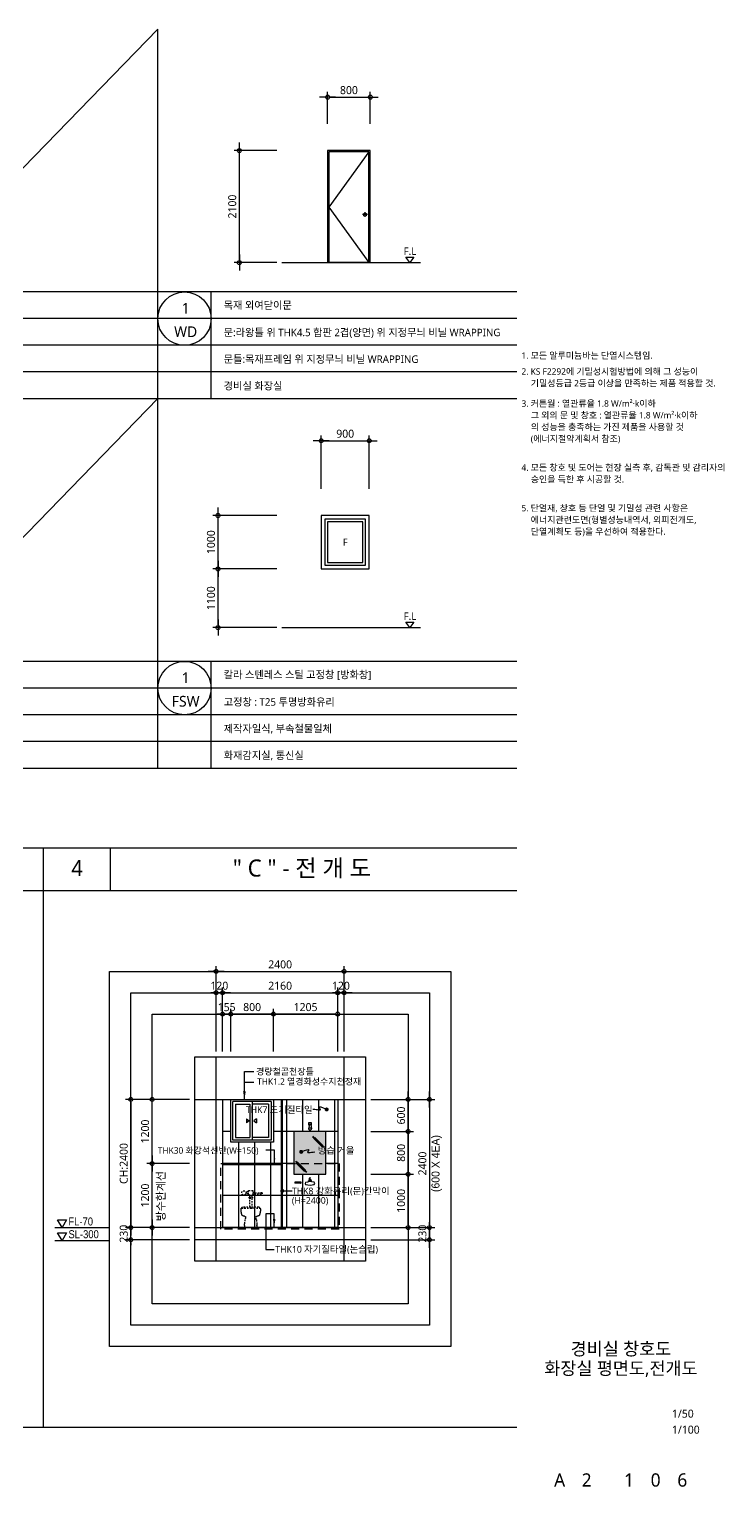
# Model space of a CAD drawing. Header units: millimetres. Extents: x 184384 to 428726, y 73696 to 101396.
# Drawn here: x 415774 to 428726, y 74076 to 101396 of the extents above; entities that cross this region are included whole.
import ezdxf
from ezdxf.enums import TextEntityAlignment as Align

# ---------------------------------------------------------------- set-up
doc = ezdxf.new("R2010")
doc.units = ezdxf.units.MM
doc.header["$LTSCALE"] = 100
doc.header["$MEASUREMENT"] = 0
doc.header["$PDSIZE"] = -10
for name, pattern in [('CEN', [62, 60, -1, 0, -1]), ('HI', [0.35, 0.2, -0.15]), ('HID', [2.5, 1.5, -1]), ('HIDDEN2', [0.1875, 0.125, -0.0625])]:
    doc.linetypes.add(name, pattern=pattern)
doc.layers.get('0').update_dxf_attribs({"linetype": 'CONTINUOUS'})
doc.layers.get('DEFPOINTS').update_dxf_attribs({"color": 171, "linetype": 'CONTINUOUS'})
for name, color, linetype in [('A-CEN', 1, 'CONTINUOUS'), ('A-DIMS', 7, 'CONTINUOUS'), ('A-DOWIN', 4, 'CONTINUOUS'), ('A-ELEV-ELE6', 6, 'CONTINUOUS'), ('A-FIN2', 8, 'CONTINUOUS'), ('A-FURN', 237, 'CONTINUOUS'), ('A-HAT2', 8, 'CONTINUOUS'), ('A-HID', 8, 'HIDDEN2'), ('A-SYMB', 6, 'CONTINUOUS'), ('A-TEX2', 3, 'CONTINUOUS'), ('A-TEX3', 237, 'CONTINUOUS'), ('A-WALL2', 3, 'CONTINUOUS'), ('AA-DWXM-WIND', 7, 'CONTINUOUS'), ('AA-FIN-LINE', 6, 'CONTINUOUS'), ('AA-TEXT', 7, 'CONTINUOUS'), ('BOX', 7, 'CONTINUOUS'), ('center(창호)', 1, 'CEN'), ('dim0', 7, 'CONTINUOUS'), ('DOOR', 4, 'CONTINUOUS'), ('ELE-7', 8, 'CONTINUOUS'), ('HATCH_BULE', 5, 'CONTINUOUS'), ('LED', 7, 'CONTINUOUS'), ('NDIM', 7, 'CONTINUOUS'), ('OPEN', 1, 'CONTINUOUS'), ('SYM', 7, 'CONTINUOUS'), ('TEX', 3, 'CONTINUOUS'), ('TEXT', 3, 'CONTINUOUS'), ('TEXT(MIN)', 7, 'CONTINUOUS'), ('TEXT(노트)', 7, 'CONTINUOUS'), ('TEXT-TITLE', 6, 'CONTINUOUS'), ('TEXT-기입', 6, 'CONTINUOUS'), ('WID', 4, 'CONTINUOUS'), ('WIN', 4, 'CONTINUOUS'), ('WIN-G', 252, 'CONTINUOUS')]:
    doc.layers.add(name, color=color, linetype=linetype)
doc.styles.add('CGS', font='cgse', dxfattribs={"bigfont": 'cgs'})
doc.styles.add('나눔바른고딕', font='NanumBarunGothic.ttf')
doc.styles.add('돋움', font='')
doc.styles.get('돋움').set_extended_font_data('Dotum')
doc.dimstyles.new('50 HSSHBY-A1_01', dxfattribs={"dimscale": 50, "dimtxt": 3, "dimasz": 1.5, "dimexe": 2, "dimexo": 3, "dimgap": 1.25, "dimtad": 1, "dimdec": 0, "dimzin": 0, "dimdsep": 46, "dimlunit": 6, "dimtxsty": '돋움', "dimblk": 'Dimdot-A1', "dimcen": 1, "dimdle": 1, "dimclrt": 3, "dimadec": 0, "dimazin": 0, "dimtfac": 1, "dimtdec": 0, "dimtix": 1, "dimtmove": 2, "dimatfit": 3, "dimfxl": 1, "dimtolj": 1, "dimtzin": 0, "dimarcsym": 0})
doc.dimstyles.new('Aec-Arch-M-100', dxfattribs={"dimscale": 100, "dimtxt": 2.5, "dimasz": 1.5, "dimexe": 1.5, "dimexo": 1.5, "dimgap": 0.8, "dimtad": 1, "dimdec": 0, "dimzin": 3, "dimdsep": 46, "dimtxsty": '돋움', "dimblk": 'ARCHTICK', "dimcen": 2.5, "dimazin": 2, "dimtfac": 0.75, "dimtdec": 0, "dimtix": 1, "dimtmove": 2, "dimatfit": 2, "dimfxl": 1, "dimtolj": 1, "dimtzin": 0, "dimarcsym": 0})
doc.dimstyles.new('NDIM 1200', dxfattribs={"dimscale": 500, "dimtxt": 3, "dimasz": 1, "dimexe": 2, "dimexo": 2, "dimgap": 1, "dimtad": 1, "dimdec": 0, "dimdsep": 46, "dimtxsty": 'CGS', "dimblk": 'DOT0', "dimcen": 1, "dimdle": 8, "dimclrd": 2, "dimclre": 2, "dimclrt": 2, "dimadec": 0, "dimazin": 0, "dimtfac": 1, "dimtdec": 0, "dimtix": 1, "dimtmove": 2, "dimatfit": 3, "dimldrblk": 'DOT0', "dimfxl": 1, "dimtolj": 1, "dimtzin": 0, "dimlwd": -1, "dimlwe": -1, "dimarcsym": 0})

# ---------------------------------------------------------------- blocks, each defined once
blk = doc.blocks.new('DOT0')
blk.add_line((-3, 0), (3, 0))
at = {"color": 6}
blk.add_circle((0, 0), 0.75, dxfattribs=at)
blk = doc.blocks.new('*D153')
at = {"layer": 'DEFPOINTS', "color": 0, "ltscale": 0.4, "transparency": 16777216}
for p in [(422171, 100121), (421371, 99521), (422171, 99521)]:
    blk.add_point(p, dxfattribs=at)
at = {"layer": 'NDIM', "ltscale": 0.4, "transparency": 16777216}
for p, q in [((421371, 99621), (421371, 100221)), ((421421, 100121), (422121, 100121)), ((422171, 99621), (422171, 100221))]:
    blk.add_line(p, q, dxfattribs=at)
at = {"layer": 'NDIM', "ltscale": 0.4, "transparency": 16777216, "xscale": 50, "yscale": 50, "zscale": 50, "rotation": 180}
blk.add_blockref('DOT0', (421371, 100121), dxfattribs=at)
at = {"layer": 'NDIM', "ltscale": 0.4, "transparency": 16777216, "xscale": 50, "yscale": 50, "zscale": 50}
blk.add_blockref('DOT0', (422171, 100121), dxfattribs=at)
at = {"layer": 'NDIM', "ltscale": 0.4, "transparency": 16777216, "insert": (421771, 100252), "char_height": 150, "attachment_point": 5, "style": '나눔바른고딕'}
blk.add_mtext('\\A1;800', dxfattribs=at)
blk = doc.blocks.new('*D154')
at = {"layer": 'DEFPOINTS', "color": 0, "ltscale": 0.4, "transparency": 16777216}
for p in [(419716, 99121), (420516, 99121), (420516, 97021)]:
    blk.add_point(p, dxfattribs=at)
at = {"layer": 'NDIM', "ltscale": 0.4, "transparency": 16777216}
for p, q in [((420416, 99121), (419616, 99121)), ((419716, 97071), (419716, 99071)), ((420416, 97021), (419616, 97021))]:
    blk.add_line(p, q, dxfattribs=at)
at = {"layer": 'NDIM', "ltscale": 0.4, "transparency": 16777216, "xscale": 50, "yscale": 50, "zscale": 50}
for p, rotation in [((419716, 99121), 90), ((419716, 97021), 270)]:
    blk.add_blockref('DOT0', p, dxfattribs=dict(at, rotation=rotation))
at = {"layer": 'NDIM', "ltscale": 0.4, "transparency": 16777216, "insert": (419584, 98071), "char_height": 150, "attachment_point": 5, "rotation": 90, "style": '나눔바른고딕'}
blk.add_mtext('\\A1;2100', dxfattribs=at)
blk = doc.blocks.new('*D155')
at = {"layer": 'DEFPOINTS', "color": 0, "ltscale": 0.4, "transparency": 16777216}
for p in [(419316, 92281), (420516, 92281), (420516, 91281)]:
    blk.add_point(p, dxfattribs=at)
at = {"layer": 'NDIM', "ltscale": 0.4, "transparency": 16777216}
for p, q in [((420416, 92281), (419216, 92281)), ((419316, 91331), (419316, 92231)), ((420416, 91281), (419216, 91281))]:
    blk.add_line(p, q, dxfattribs=at)
at = {"layer": 'NDIM', "ltscale": 0.4, "transparency": 16777216, "xscale": 50, "yscale": 50, "zscale": 50}
for p, rotation in [((419316, 92281), 90), ((419316, 91281), 270)]:
    blk.add_blockref('DOT0', p, dxfattribs=dict(at, rotation=rotation))
at = {"layer": 'NDIM', "ltscale": 0.4, "transparency": 16777216, "insert": (419184, 91781), "char_height": 150, "attachment_point": 5, "rotation": 90, "style": '나눔바른고딕'}
blk.add_mtext('\\A1;1000', dxfattribs=at)
blk = doc.blocks.new('*D156')
at = {"layer": 'DEFPOINTS', "color": 0, "ltscale": 0.4, "transparency": 16777216}
for p in [(422151, 93681), (421251, 92681), (422151, 92681)]:
    blk.add_point(p, dxfattribs=at)
at = {"layer": 'NDIM', "ltscale": 0.4, "transparency": 16777216}
for p, q in [((421251, 92781), (421251, 93781)), ((422151, 92781), (422151, 93781)), ((421301, 93681), (422101, 93681))]:
    blk.add_line(p, q, dxfattribs=at)
at = {"layer": 'NDIM', "ltscale": 0.4, "transparency": 16777216, "xscale": 50, "yscale": 50, "zscale": 50, "rotation": 180}
blk.add_blockref('DOT0', (421251, 93681), dxfattribs=at)
at = {"layer": 'NDIM', "ltscale": 0.4, "transparency": 16777216, "xscale": 50, "yscale": 50, "zscale": 50}
blk.add_blockref('DOT0', (422151, 93681), dxfattribs=at)
at = {"layer": 'NDIM', "ltscale": 0.4, "transparency": 16777216, "insert": (421701, 93813), "char_height": 150, "attachment_point": 5, "style": '나눔바른고딕'}
blk.add_mtext('\\A1;900', dxfattribs=at)
blk = doc.blocks.new('*D157')
at = {"layer": 'DEFPOINTS', "color": 0, "ltscale": 0.4, "transparency": 16777216}
for p in [(419316, 91281), (420516, 91281), (420516, 90181)]:
    blk.add_point(p, dxfattribs=at)
at = {"layer": 'NDIM', "ltscale": 0.4, "transparency": 16777216}
for p, q in [((420416, 91281), (419216, 91281)), ((419316, 90231), (419316, 91231)), ((420416, 90181), (419216, 90181))]:
    blk.add_line(p, q, dxfattribs=at)
at = {"layer": 'NDIM', "ltscale": 0.4, "transparency": 16777216, "xscale": 50, "yscale": 50, "zscale": 50}
for p, rotation in [((419316, 91281), 90), ((419316, 90181), 270)]:
    blk.add_blockref('DOT0', p, dxfattribs=dict(at, rotation=rotation))
at = {"layer": 'NDIM', "ltscale": 0.4, "transparency": 16777216, "insert": (419184, 90731), "char_height": 150, "attachment_point": 5, "rotation": 90, "style": '나눔바른고딕'}
blk.add_mtext('\\A1;1100', dxfattribs=at)
blk = doc.blocks.new('*D419')
at = {"layer": 'DEFPOINTS', "color": 0, "ltscale": 0.4, "transparency": 16777216}
for p in [(418881, 81336), (417681, 78936), (418881, 78936)]:
    blk.add_point(p, dxfattribs=at)
at = {"layer": 'NDIM', "ltscale": 0.4, "transparency": 16777216}
for p, q in [((418781, 81336), (417581, 81336)), ((417681, 81286), (417681, 78986)), ((418781, 78936), (417581, 78936))]:
    blk.add_line(p, q, dxfattribs=at)
at = {"layer": 'NDIM', "ltscale": 0.4, "transparency": 16777216, "xscale": 50, "yscale": 50, "zscale": 50}
for p, rotation in [((417681, 81336), 90), ((417681, 78936), 270)]:
    blk.add_blockref('DOT0', p, dxfattribs=dict(at, rotation=rotation))
at = {"layer": 'NDIM', "ltscale": 0.4, "transparency": 16777216, "insert": (417549, 80136), "char_height": 150, "attachment_point": 5, "rotation": 90, "style": '나눔바른고딕'}
blk.add_mtext('\\A1;CH:2400', dxfattribs=at)
blk = doc.blocks.new('*D420')
at = {"layer": 'DEFPOINTS', "color": 0, "ltscale": 0.4, "transparency": 16777216}
for p in [(417681, 78936), (418881, 78936), (418881, 78706)]:
    blk.add_point(p, dxfattribs=at)
at = {"layer": 'NDIM', "ltscale": 0.4, "transparency": 16777216}
for p, q in [((417681, 78986), (417681, 79036)), ((418781, 78936), (417581, 78936)), ((418781, 78706), (417581, 78706)), ((417681, 78706), (417681, 78936)), ((417681, 78656), (417681, 78606))]:
    blk.add_line(p, q, dxfattribs=at)
at = {"layer": 'NDIM', "ltscale": 0.4, "transparency": 16777216, "xscale": 50, "yscale": 50, "zscale": 50}
for p, rotation in [((417681, 78936), 270), ((417681, 78706), 90)]:
    blk.add_blockref('DOT0', p, dxfattribs=dict(at, rotation=rotation))
at = {"layer": 'NDIM', "ltscale": 0.4, "transparency": 16777216, "insert": (417549, 78821), "char_height": 150, "attachment_point": 5, "rotation": 90, "style": '나눔바른고딕'}
blk.add_mtext('\\A1;230', dxfattribs=at)
blk = doc.blocks.new('*D421')
at = {"layer": 'DEFPOINTS', "color": 0, "ltscale": 0.4, "transparency": 16777216}
for p in [(422081, 79936), (422881, 79936), (422081, 78936)]:
    blk.add_point(p, dxfattribs=at)
at = {"layer": 'NDIM', "ltscale": 0.4, "transparency": 16777216}
for p, q in [((422181, 79936), (422981, 79936)), ((422881, 78986), (422881, 79886)), ((422181, 78936), (422981, 78936))]:
    blk.add_line(p, q, dxfattribs=at)
at = {"layer": 'NDIM', "ltscale": 0.4, "transparency": 16777216, "xscale": 50, "yscale": 50, "zscale": 50}
for p, rotation in [((422881, 79936), 90), ((422881, 78936), 270)]:
    blk.add_blockref('DOT0', p, dxfattribs=dict(at, rotation=rotation))
at = {"layer": 'NDIM', "ltscale": 0.4, "transparency": 16777216, "insert": (422749, 79436), "char_height": 150, "attachment_point": 5, "rotation": 90, "style": '나눔바른고딕'}
blk.add_mtext('\\A1;1000', dxfattribs=at)
blk = doc.blocks.new('*D422')
at = {"layer": 'DEFPOINTS', "color": 0, "ltscale": 0.4, "transparency": 16777216}
for p in [(422081, 81336), (422881, 81336), (422081, 80736)]:
    blk.add_point(p, dxfattribs=at)
at = {"layer": 'NDIM', "ltscale": 0.4, "transparency": 16777216}
for p, q in [((422181, 81336), (422981, 81336)), ((422881, 80786), (422881, 81286)), ((422181, 80736), (422981, 80736))]:
    blk.add_line(p, q, dxfattribs=at)
at = {"layer": 'NDIM', "ltscale": 0.4, "transparency": 16777216, "xscale": 50, "yscale": 50, "zscale": 50}
for p, rotation in [((422881, 81336), 90), ((422881, 80736), 270)]:
    blk.add_blockref('DOT0', p, dxfattribs=dict(at, rotation=rotation))
at = {"layer": 'NDIM', "ltscale": 0.4, "transparency": 16777216, "insert": (422749, 81036), "char_height": 150, "attachment_point": 5, "rotation": 90, "style": '나눔바른고딕'}
blk.add_mtext('\\A1;600', dxfattribs=at)
blk = doc.blocks.new('*D423')
at = {"layer": 'DEFPOINTS', "color": 0, "ltscale": 0.4, "transparency": 16777216}
for p in [(422081, 81336), (422081, 78936), (423281, 78936)]:
    blk.add_point(p, dxfattribs=at)
at = {"layer": 'NDIM', "ltscale": 0.4, "transparency": 16777216}
for p, q in [((422181, 81336), (423381, 81336)), ((423281, 81286), (423281, 78986)), ((422181, 78936), (423381, 78936))]:
    blk.add_line(p, q, dxfattribs=at)
at = {"layer": 'NDIM', "ltscale": 0.4, "transparency": 16777216, "xscale": 50, "yscale": 50, "zscale": 50}
for p, rotation in [((423281, 81336), 90), ((423281, 78936), 270)]:
    blk.add_blockref('DOT0', p, dxfattribs=dict(at, rotation=rotation))
at = {"layer": 'NDIM', "ltscale": 0.4, "transparency": 16777216, "insert": (423149, 80136), "char_height": 150, "attachment_point": 5, "rotation": 90, "style": '나눔바른고딕'}
blk.add_mtext('\\A1;2400', dxfattribs=at)
blk = doc.blocks.new('*D424')
at = {"layer": 'DEFPOINTS', "color": 0, "ltscale": 0.4, "transparency": 16777216}
for p in [(422081, 78936), (422081, 78706), (423281, 78936)]:
    blk.add_point(p, dxfattribs=at)
at = {"layer": 'NDIM', "ltscale": 0.4, "transparency": 16777216}
for p, q in [((423281, 78986), (423281, 79036)), ((422181, 78936), (423381, 78936)), ((422181, 78706), (423381, 78706)), ((423281, 78706), (423281, 78936)), ((423281, 78656), (423281, 78606))]:
    blk.add_line(p, q, dxfattribs=at)
at = {"layer": 'NDIM', "ltscale": 0.4, "transparency": 16777216, "xscale": 50, "yscale": 50, "zscale": 50}
for p, rotation in [((423281, 78936), 270), ((423281, 78706), 90)]:
    blk.add_blockref('DOT0', p, dxfattribs=dict(at, rotation=rotation))
at = {"layer": 'NDIM', "ltscale": 0.4, "transparency": 16777216, "insert": (423149, 78821), "char_height": 150, "attachment_point": 5, "rotation": 90, "style": '나눔바른고딕'}
blk.add_mtext('\\A1;230', dxfattribs=at)
blk = doc.blocks.new('*D425')
at = {"layer": 'DEFPOINTS', "color": 0, "ltscale": 0.4, "transparency": 16777216}
for p in [(418081, 81336), (418881, 81336), (418881, 80136)]:
    blk.add_point(p, dxfattribs=at)
at = {"layer": 'NDIM', "ltscale": 0.4, "transparency": 16777216}
for p, q in [((418781, 81336), (417981, 81336)), ((418081, 80186), (418081, 81286)), ((418781, 80136), (417981, 80136))]:
    blk.add_line(p, q, dxfattribs=at)
at = {"layer": 'NDIM', "ltscale": 0.4, "transparency": 16777216, "xscale": 50, "yscale": 50, "zscale": 50}
for p, rotation in [((418081, 81336), 90), ((418081, 80136), 270)]:
    blk.add_blockref('DOT0', p, dxfattribs=dict(at, rotation=rotation))
at = {"layer": 'NDIM', "ltscale": 0.4, "transparency": 16777216, "insert": (417949, 80736), "char_height": 150, "attachment_point": 5, "rotation": 90, "style": '나눔바른고딕'}
blk.add_mtext('\\A1;1200', dxfattribs=at)
blk = doc.blocks.new('*D426')
at = {"layer": 'DEFPOINTS', "color": 0, "ltscale": 0.4, "transparency": 16777216}
for p in [(418081, 80136), (418881, 80136), (418881, 78936)]:
    blk.add_point(p, dxfattribs=at)
at = {"layer": 'NDIM', "ltscale": 0.4, "transparency": 16777216}
for p, q in [((418781, 80136), (417981, 80136)), ((418081, 78986), (418081, 80086)), ((418781, 78936), (417981, 78936))]:
    blk.add_line(p, q, dxfattribs=at)
at = {"layer": 'NDIM', "ltscale": 0.4, "transparency": 16777216, "xscale": 50, "yscale": 50, "zscale": 50}
for p, rotation in [((418081, 80136), 90), ((418081, 78936), 270)]:
    blk.add_blockref('DOT0', p, dxfattribs=dict(at, rotation=rotation))
at = {"layer": 'NDIM', "ltscale": 0.4, "transparency": 16777216, "insert": (417949, 79536), "char_height": 150, "attachment_point": 5, "rotation": 90, "style": '나눔바른고딕'}
blk.add_mtext('\\A1;1200', dxfattribs=at)
blk = doc.blocks.new('_ArchTick')
at = {"layer": 'A-TEX3', "color": 0, "linetype": 'ByBlock', "const_width": 0.15}
blk.add_lwpolyline([(-0.5, -0.5), (0.5, 0.5)], dxfattribs=at)
blk = doc.blocks.new('*D414')
at = {"layer": 'DEFPOINTS', "color": 0, "ltscale": 0.4, "transparency": 16777216}
for p in [(421681, 83736), (419281, 82136), (421681, 82136)]:
    blk.add_point(p, dxfattribs=at)
at = {"layer": 'NDIM', "ltscale": 0.4, "transparency": 16777216}
for p, q in [((419281, 82236), (419281, 83836)), ((419331, 83736), (421631, 83736)), ((421681, 82236), (421681, 83836))]:
    blk.add_line(p, q, dxfattribs=at)
at = {"layer": 'NDIM', "ltscale": 0.4, "transparency": 16777216, "xscale": 50, "yscale": 50, "zscale": 50, "rotation": 180}
blk.add_blockref('DOT0', (419281, 83736), dxfattribs=at)
at = {"layer": 'NDIM', "ltscale": 0.4, "transparency": 16777216, "xscale": 50, "yscale": 50, "zscale": 50}
blk.add_blockref('DOT0', (421681, 83736), dxfattribs=at)
at = {"layer": 'NDIM', "ltscale": 0.4, "transparency": 16777216, "insert": (420481, 83867), "char_height": 150, "attachment_point": 5, "style": '나눔바른고딕'}
blk.add_mtext('\\A1;2400', dxfattribs=at)
blk = doc.blocks.new('*D415')
at = {"layer": 'DEFPOINTS', "color": 0, "ltscale": 0.4, "transparency": 16777216}
for p in [(420356, 82936), (420356, 82136), (421561, 82136)]:
    blk.add_point(p, dxfattribs=at)
at = {"layer": 'NDIM', "ltscale": 0.4, "transparency": 16777216}
for p, q in [((420356, 82236), (420356, 83036)), ((421511, 82936), (420406, 82936)), ((421561, 82236), (421561, 83036))]:
    blk.add_line(p, q, dxfattribs=at)
at = {"layer": 'NDIM', "ltscale": 0.4, "transparency": 16777216, "xscale": 50, "yscale": 50, "zscale": 50, "rotation": 180}
blk.add_blockref('DOT0', (420356, 82936), dxfattribs=at)
at = {"layer": 'NDIM', "ltscale": 0.4, "transparency": 16777216, "xscale": 50, "yscale": 50, "zscale": 50}
blk.add_blockref('DOT0', (421561, 82936), dxfattribs=at)
at = {"layer": 'NDIM', "ltscale": 0.4, "transparency": 16777216, "insert": (420958, 83067), "char_height": 150, "attachment_point": 5, "style": '나눔바른고딕'}
blk.add_mtext('\\A1;1205', dxfattribs=at)
blk = doc.blocks.new('*D416')
at = {"layer": 'DEFPOINTS', "color": 0, "ltscale": 0.4, "transparency": 16777216}
for p in [(421681, 83336), (421561, 82136), (421681, 82136)]:
    blk.add_point(p, dxfattribs=at)
at = {"layer": 'NDIM', "ltscale": 0.4, "transparency": 16777216}
for p, q in [((421511, 83336), (421461, 83336)), ((421561, 82236), (421561, 83436)), ((421561, 83336), (421681, 83336)), ((421681, 82236), (421681, 83436)), ((421731, 83336), (421781, 83336))]:
    blk.add_line(p, q, dxfattribs=at)
at = {"layer": 'NDIM', "ltscale": 0.4, "transparency": 16777216, "xscale": 50, "yscale": 50, "zscale": 50}
blk.add_blockref('DOT0', (421561, 83336), dxfattribs=at)
at = {"layer": 'NDIM', "ltscale": 0.4, "transparency": 16777216, "xscale": 50, "yscale": 50, "zscale": 50, "rotation": 180}
blk.add_blockref('DOT0', (421681, 83336), dxfattribs=at)
at = {"layer": 'NDIM', "ltscale": 0.4, "transparency": 16777216, "insert": (421621, 83467), "char_height": 150, "attachment_point": 5, "style": '나눔바른고딕'}
blk.add_mtext('\\A1;120', dxfattribs=at)
blk = doc.blocks.new('*D417')
at = {"layer": 'DEFPOINTS', "color": 0, "ltscale": 0.4, "transparency": 16777216}
for p in [(419556, 82936), (419556, 82136), (420356, 82136)]:
    blk.add_point(p, dxfattribs=at)
at = {"layer": 'NDIM', "ltscale": 0.4, "transparency": 16777216}
for p, q in [((419556, 82236), (419556, 83036)), ((420306, 82936), (419606, 82936)), ((420356, 82236), (420356, 83036))]:
    blk.add_line(p, q, dxfattribs=at)
at = {"layer": 'NDIM', "ltscale": 0.4, "transparency": 16777216, "xscale": 50, "yscale": 50, "zscale": 50, "rotation": 180}
blk.add_blockref('DOT0', (419556, 82936), dxfattribs=at)
at = {"layer": 'NDIM', "ltscale": 0.4, "transparency": 16777216, "xscale": 50, "yscale": 50, "zscale": 50}
blk.add_blockref('DOT0', (420356, 82936), dxfattribs=at)
at = {"layer": 'NDIM', "ltscale": 0.4, "transparency": 16777216, "insert": (419956, 83067), "char_height": 150, "attachment_point": 5, "style": '나눔바른고딕'}
blk.add_mtext('\\A1;800', dxfattribs=at)
blk = doc.blocks.new('*D418')
at = {"layer": 'DEFPOINTS', "color": 0, "ltscale": 0.4, "transparency": 16777216}
for p in [(421561, 83336), (419401, 82136), (421561, 82136)]:
    blk.add_point(p, dxfattribs=at)
at = {"layer": 'NDIM', "ltscale": 0.4, "transparency": 16777216}
for p, q in [((419401, 82236), (419401, 83436)), ((419451, 83336), (421511, 83336)), ((421561, 82236), (421561, 83436))]:
    blk.add_line(p, q, dxfattribs=at)
at = {"layer": 'NDIM', "ltscale": 0.4, "transparency": 16777216, "xscale": 50, "yscale": 50, "zscale": 50, "rotation": 180}
blk.add_blockref('DOT0', (419401, 83336), dxfattribs=at)
at = {"layer": 'NDIM', "ltscale": 0.4, "transparency": 16777216, "xscale": 50, "yscale": 50, "zscale": 50}
blk.add_blockref('DOT0', (421561, 83336), dxfattribs=at)
at = {"layer": 'NDIM', "ltscale": 0.4, "transparency": 16777216, "insert": (420481, 83467), "char_height": 150, "attachment_point": 5, "style": '나눔바른고딕'}
blk.add_mtext('\\A1;2160', dxfattribs=at)
blk = doc.blocks.new('*D413')
at = {"layer": 'DEFPOINTS', "color": 0, "ltscale": 0.4, "transparency": 16777216}
for p in [(419401, 82936), (419401, 82136), (419556, 82136)]:
    blk.add_point(p, dxfattribs=at)
at = {"layer": 'NDIM', "ltscale": 0.4, "transparency": 16777216}
for p, q in [((419351, 82936), (419301, 82936)), ((419401, 82236), (419401, 83036)), ((419556, 82936), (419401, 82936)), ((419556, 82236), (419556, 83036)), ((419606, 82936), (419656, 82936))]:
    blk.add_line(p, q, dxfattribs=at)
at = {"layer": 'NDIM', "ltscale": 0.4, "transparency": 16777216, "xscale": 50, "yscale": 50, "zscale": 50}
for p, rotation in [((419401, 82936), 1.807362264360434e-09), ((419556, 82936), 180.0000000018074)]:
    blk.add_blockref('DOT0', p, dxfattribs=dict(at, rotation=rotation))
at = {"layer": 'NDIM', "ltscale": 0.4, "transparency": 16777216, "insert": (419478, 83066), "char_height": 150, "attachment_point": 5, "rotation": 0, "style": '나눔바른고딕'}
blk.add_mtext('\\A1;155', dxfattribs=at)
blk = doc.blocks.new('*D428')
at = {"layer": 'DEFPOINTS', "color": 0, "ltscale": 0.4, "transparency": 16777216}
for p in [(419401, 83336), (419281, 82136), (419401, 82136)]:
    blk.add_point(p, dxfattribs=at)
at = {"layer": 'NDIM', "ltscale": 0.4, "transparency": 16777216}
for p, q in [((419231, 83336), (419181, 83336)), ((419281, 82236), (419281, 83436)), ((419281, 83336), (419401, 83336)), ((419401, 82236), (419401, 83436)), ((419451, 83336), (419501, 83336))]:
    blk.add_line(p, q, dxfattribs=at)
at = {"layer": 'NDIM', "ltscale": 0.4, "transparency": 16777216, "xscale": 50, "yscale": 50, "zscale": 50}
blk.add_blockref('DOT0', (419281, 83336), dxfattribs=at)
at = {"layer": 'NDIM', "ltscale": 0.4, "transparency": 16777216, "xscale": 50, "yscale": 50, "zscale": 50, "rotation": 180}
blk.add_blockref('DOT0', (419401, 83336), dxfattribs=at)
at = {"layer": 'NDIM', "ltscale": 0.4, "transparency": 16777216, "insert": (419341, 83467), "char_height": 150, "attachment_point": 5, "style": '나눔바른고딕'}
blk.add_mtext('\\A1;120', dxfattribs=at)
blk = doc.blocks.new('A$C136344D4')
at = {"layer": 'WIN'}
for p, q in [((0, 1200), (800, 1200)), ((0, 400), (0, 1200)), ((40, 440), (40, 1160)), ((760, 1160), (40, 1160)), ((400, 1160, 1), (400, 440, 1)), ((760, 1160), (760, 440)), ((800, 1200), (800, 400)), ((800, 400), (0, 400)), ((760, 440), (40, 440))]:
    blk.add_line(p, q, dxfattribs=at)
at = {"layer": 'WIN-G'}
for p, q in [((90, 1110), (90, 490)), ((90, 1110), (360, 1110, 1)), ((360, 1110, 1), (360, 490, 1)), ((710, 1110), (400, 1110, 1)), ((710, 1110), (710, 490)), ((296, 840, 1), (346, 800, 1)), ((296, 840, 1), (296, 760, 1)), ((483, 840, 1), (433, 800, 1)), ((483, 840, 1), (483, 760, 1)), ((346, 800, 1), (296, 760, 1)), ((433, 800, 1), (483, 760, 1)), ((90, 490), (360, 490, 1)), ((710, 490), (400, 490, 1))]:
    blk.add_line(p, q, dxfattribs=at)
blk = doc.blocks.new('to-cl-022-D-E')
at = {"layer": 'A-HAT2', "color": 6, "linetype": 'HI', "ltscale": 1.5}
for p, q in [((-80, 0), (-80, -75)), ((0, -75), (0, 0)), ((-10, -145), (-70, -145)), ((-60, -95), (-20, -95)), ((-20, -125), (-60, -125)), ((-20, -95), (0, -75)), ((0, -25), (55, -25)), ((0, -65), (55, -65))]:
    blk.add_line(p, q, dxfattribs=at)
for points in [[(-20, -310), (-20, -145), (-10, -145), (-10, -125), (-20, -125), (-20, -95), (0, -75), (0, -65), (55, -65, 3.765564), (55, -25), (0, -25), (0, 0), (-80, 0), (-80, -35), (-120, -35), (-120, -45), (-240, -40, 1.042534), (-240, -70), (-120, -65), (-120, -75), (-80, -75), (-60, -95), (-60, -125), (-70, -125), (-70, -145), (-60, -145), (-60, -310)], [(90, -695, 0.01245), (87, -692, 0.009829), (86, -691, -0.01096), (85, -690, -0.121715), (83, -686, -0.047881), (80, -675, -0.012161), (78, -657, 0.007105), (75, -625, 0.009274), (65, -551, -0.014946), (60, -505, -0.021871), (60, -500, -0.025061), (60, -495, -0.172989), (62, -490, -0.10143), (70, -485, -0.075334), (80, -483, 0.047959), (95, -480, 0.027137), (116, -473, 0.13271), (120, -470, 0.085403), (123, -465, 0.018228), (130, -440, 0.007545), (136, -416, 0.008798), (140, -395, 0.045901), (143, -363, 0.063236), (140, -340, 0.052809), (137, -331, 0.284079), (135, -330), (-40, -330), (-215, -330, 0.052809), (-218, -339, 0.063236), (-221, -362, 0.045901), (-218, -394, 0.008798), (-214, -415, 0.007545), (-208, -439, 0.018228), (-201, -464, 0.085403), (-198, -469, 0.13271), (-195, -472, 0.027137), (-173, -479, 0.047959), (-158, -482, -0.075334), (-148, -484, -0.10143), (-141, -489, -0.172989), (-138, -494, -0.025061), (-138, -499, -0.021871), (-138, -504, -0.014946), (-144, -550, 0.009274), (-153, -624, 0.007105), (-156, -656, -0.012161), (-158, -674, -0.047881), (-161, -685, -0.121715), (-163, -689, -0.01096), (-164, -690, 0.009829), (-165, -691, 0.016706), (-169, -695), (90, -695)]]:
    blk.add_lwpolyline(points, format="xyb", dxfattribs=at)
blk.add_lwpolyline([(-39, -324), (-212, -324), (-190, -313), (-39, -310), (116, -313), (135, -324)], close=True, dxfattribs=at)
for centre, radius, start, end in [((85, -45), 35.7, 145.9757, 214.0243), ((90, -695), 0.0663, 270, 43.5997)]:
    blk.add_arc(centre, radius, start, end, dxfattribs=at)
blk = doc.blocks.new('Dimdot-A1')
at = {"layer": 'A-TEX3', "linetype": 'Continuous'}
for p, q in [((-1.23, 0), (1.23, 0)), ((0, -1.23), (0, 1.23))]:
    blk.add_line(p, q, dxfattribs=at)
at = {"layer": 'A-TEX3', "color": 6}
blk.add_circle((0, 0), 0.5, dxfattribs=at)
at = {"layer": 'A-TEX3', "color": 9}
blk.add_circle((0, 0), 0.25, dxfattribs=at)
blk = doc.blocks.new('*D429')
at = {"layer": 'DEFPOINTS', "color": 0, "ltscale": 0.4, "transparency": 16777216}
for p in [(422081, 80736), (422881, 80736), (422081, 79936)]:
    blk.add_point(p, dxfattribs=at)
at = {"layer": 'NDIM', "ltscale": 0.4, "transparency": 16777216}
for p, q in [((422181, 80736), (422981, 80736)), ((422881, 79986), (422881, 80686)), ((422181, 79936), (422981, 79936))]:
    blk.add_line(p, q, dxfattribs=at)
at = {"layer": 'NDIM', "ltscale": 0.4, "transparency": 16777216, "xscale": 50, "yscale": 50, "zscale": 50}
for p, rotation in [((422881, 80736), 90), ((422881, 79936), 270)]:
    blk.add_blockref('DOT0', p, dxfattribs=dict(at, rotation=rotation))
at = {"layer": 'NDIM', "ltscale": 0.4, "transparency": 16777216, "insert": (422749, 80336), "char_height": 150, "attachment_point": 5, "rotation": 90, "style": '나눔바른고딕'}
blk.add_mtext('\\A1;800', dxfattribs=at)

msp = doc.modelspace()

# ---------------------------------------------------------------- hatches: boundary and pattern name
at = {"layer": 'A-DOWIN'}
h = msp.add_hatch(color=5, dxfattribs=at)
h.set_gradient(color1=(0, 0, 255), rotation=180, one_color=1, tint=1, name='HEMISPHERICAL')
h.paths.add_polyline_path([(421340.6, 80735.8), (420740.6, 80735.8), (420740.6, 79935.8), (421340.6, 79935.8)])

# ---------------------------------------------------------------- linework, layer by layer
at = {"ltscale": 1000}
for p, q in [((424918.1, 86045.8), (389418.1, 86045.8)), ((416043.1, 75195.8), (416043.1, 86045.8)), ((424918.1, 85245.8), (389418.1, 85245.8)), ((389418.1, 75195.8), (424918.1, 75195.8))]:
    msp.add_line(p, q, dxfattribs=at)
msp.add_line((417293.1, 86045.8), (417293.1, 85245.8))
at = {"layer": 'A-CEN'}
for p, q in [((419280.6, 78305.8), (419280.6, 82135.8)), ((421680.6, 78305.8), (421680.6, 82135.8)), ((418880.6, 81335.8), (422080.6, 81335.8)), ((421016.6, 80856.1), (421016.6, 80905.8)), ((421016.6, 80905.8), (421064.7, 80905.8)), ((421064.7, 80905.8), (421064.7, 80856.1)), ((421029.4, 80865.7), (421014.9, 80784)), ((421027.7, 80856.1), (421016.6, 80856.1)), ((421053.4, 80865.7), (421029.4, 80865.7)), ((421053.4, 80865.7), (421069.5, 80784)), ((421064.7, 80856.1), (421055.3, 80856.1)), ((420876.7, 79785.8), (420756.7, 79785.8)), ((420756.7, 79785.8), (420756.7, 79770.8)), ((420876.7, 79770.8), (420876.7, 79785.8)), ((420958.9, 79784.8), (420952.4, 79759.2)), ((420958.9, 79784.8), (421005.4, 79789.6)), ((421032.6, 79824.9), (421034.2, 79863.3)), ((421032.6, 79824.9), (421032.6, 79821.7)), ((421048.7, 79821.7), (421032.6, 79821.7)), ((421048.7, 79821.7), (421047.1, 79863.3)), ((421120.8, 79786.4), (421077.5, 79791.2)), ((421128.8, 79760.8), (421120.8, 79786.4)), ((420876.7, 79770.8), (420756.7, 79770.8)), ((420776.7, 79765.8), (420771.7, 79770.8)), ((420856.7, 79765.8), (420776.7, 79765.8)), ((420856.7, 79765.8), (420861.7, 79770.8)), ((420952.4, 79759.2), (420958.9, 79739.9)), ((420958.9, 79739.9), (421043.8, 79728.7)), ((421043.8, 79728.7), (421120.8, 79739.9)), ((421120.8, 79739.9), (421128.8, 79760.8)), ((418880.6, 78935.8), (422080.6, 78935.8)), ((422080.6, 78705.8), (418880.6, 78705.8))]:
    msp.add_line(p, q, dxfattribs=at)
msp.add_lwpolyline([(421014.9, 80784, 0.1522404), (421016.7, 80778.2, 0.1069417), (421022.9, 80772.4, 0.0743323), (421031.3, 80769, 0.0609614), (421042.2, 80767.6, 0.0609614), (421053.1, 80769, 0.0743323), (421061.5, 80772.4, 0.1069417), (421067.7, 80778.2, 0.1522404), (421069.5, 80784, 0.1522404), (421067.7, 80789.8, 0.1069417), (421061.5, 80795.6, 0.0743323), (421053.1, 80799, 0.0609614), (421042.2, 80800.4, 0.0609614), (421031.3, 80799, 0.0743323), (421022.9, 80795.6, 0.1069417), (421016.7, 80789.8, 0.1522404)], format="xyb", close=True, dxfattribs=at)
for centre, radius, start, end in [((421041.4, 79793.5), 36.2, 103.7171, 186.21862), ((421043, 79720.8), 78.4, 63.85831, 118.68669), ((421040.7, 79861.1), 6.83, 19.32955, 160.67045), ((421041.4, 79793.5), 36.2, 356.32638, 78.84017)]:
    msp.add_arc(centre, radius, start, end, dxfattribs=at)
at = {"layer": 'A-DIMS', "linetype": 'Continuous'}
for p, q in [((416258.9, 78935.8), (417280.6, 78935.8)), ((416258.9, 78695.8), (417280.6, 78695.8))]:
    msp.add_line(p, q, dxfattribs=at)
for points in [[(416391.1, 78935.8), (416308.3, 79079.1), (416473.8, 79079.1)], [(416391.1, 78695.8), (416308.3, 78839.1), (416473.8, 78839.1)]]:
    msp.add_lwpolyline(points, close=True, dxfattribs=at)
at = {"layer": 'A-ELEV-ELE6'}
msp.add_lwpolyline([(420505.6, 78935.8), (420505.6, 81335.8), (420520.6, 81335.8), (420520.6, 78935.8), (420505.6, 78935.8)], dxfattribs=at)
at = {"layer": 'A-FIN2'}
msp.add_line((419630.6, 78935.8), (419630.6, 78937.2), dxfattribs=at)
at = {"layer": 'A-FURN', "color": 6}
msp.add_line((419630.6, 78937.2), (419630.6, 78935.8), dxfattribs=at)
at = {"layer": 'A-HAT2', "ltscale": 0.5}
for p, q in [((420600.6, 81335.8), (420600.6, 78935.8)), ((420900.6, 81335.8), (420900.6, 80735.8)), ((421200.6, 81335.8), (421200.6, 80735.8)), ((421500.6, 81335.8), (421500.6, 78935.8)), ((419555.6, 80735.8), (419400.6, 80735.8)), ((421560.6, 80735.8), (420355.6, 80735.8)), ((419700.6, 80535.8), (419700.6, 78935.8)), ((420000.6, 80535.8), (420000.6, 78935.8)), ((420300.6, 80535.8), (420300.6, 78935.8)), ((420740.6, 80135.8), (419400.6, 80135.8)), ((421560.6, 80135.8), (421340.6, 80135.8)), ((420900.6, 79935.8), (420900.6, 78935.8)), ((421200.6, 79935.8), (421200.6, 78935.8)), ((421560.6, 79535.8), (419400.6, 79535.8))]:
    msp.add_line(p, q, dxfattribs=at)
at = {"layer": 'A-HID', "color": 0, "linetype": 'HID'}
msp.add_lwpolyline([(421590.6, 80135.8), (421590.6, 78905.8), (419370.6, 78905.8), (419370.6, 80135.8)], close=True, dxfattribs=at)
at = {"layer": 'A-SYMB', "color": 125}
for p, q in [((421294.6, 80434.8), (421090.4, 80639)), ((421298.4, 80442.9), (421094.2, 80647.1)), ((421267.1, 80448.1), (421111.9, 80603.2)), ((421270.9, 80456.2), (421115.8, 80611.3)), ((421281.3, 80462.2), (421126.1, 80617.4)), ((421285.1, 80470.3), (421129.9, 80625.5)), ((420771.2, 80170.7), (420975.4, 79966.5)), ((420775.1, 80178.8), (420979.2, 79974.6)), ((420784.5, 80143.2), (420939.7, 79988)), ((420788.4, 80151.3), (420943.5, 79996.2)), ((420798.7, 80157.4), (420953.9, 80002.2)), ((420802.5, 80165.5), (420957.7, 80010.3))]:
    msp.add_line(p, q, dxfattribs=at)
at = {"layer": 'A-WALL2'}
msp.add_line((419400.6, 81335.8), (419400.6, 78935.8), dxfattribs=at)
at = {"layer": 'A-WALL2', "ltscale": 0.5}
for p, q in [((419400.6, 81335.8), (421560.6, 81335.8)), ((421560.6, 81335.8), (421560.6, 78935.8)), ((421560.6, 78935.8), (419400.6, 78935.8))]:
    msp.add_line(p, q, dxfattribs=at)
at = {"layer": 'AA-DWXM-WIND'}
msp.add_lwpolyline([(420740.6, 79935.8), (421340.6, 79935.8), (421340.6, 80735.8), (420740.6, 80735.8)], close=True, dxfattribs=at)
at = {"layer": 'AA-FIN-LINE', "color": 0}
msp.add_line((419811.1, 81663.7), (419988.4, 81663.7), dxfattribs=at)
at = {"layer": 'AA-FIN-LINE'}
msp.add_lwpolyline([(419400.6, 80135.8), (419400.6, 80115.8), (420505.6, 80115.8), (420505.6, 80135.8)], close=True, dxfattribs=at)
at = {"layer": 'AA-FIN-LINE', "color": 0}
msp.add_lwpolyline([(420209.6, 79190), (420209.6, 78525.4), (420369.6, 78525.4)], dxfattribs=at)
msp.add_solid([(420394.6, 79098.8), (420369.6, 78948.8), (420344.6, 79098.8)], dxfattribs=at)
at = {"layer": 'BOX', "color": 3}
for p, q in [((418188.1, 87545.8), (418188.1, 101395.8)), ((389418.1, 94470.8), (424918.1, 94470.8)), ((389418.1, 87545.8), (424918.1, 87545.8))]:
    msp.add_line(p, q, dxfattribs=at)
at = {"layer": 'BOX'}
for p, q in [((424918.1, 96470.8), (389418.1, 96470.8)), ((419188.1, 94470.8), (419188.1, 96470.8)), ((424918.1, 89545.8), (389418.1, 89545.8)), ((419188.1, 87545.8), (419188.1, 89545.8))]:
    msp.add_line(p, q, dxfattribs=at)
at = {"layer": 'BOX', "color": 5}
for p, q in [((424918.1, 95970.8), (389418.1, 95970.8)), ((424918.1, 95470.8), (389418.1, 95470.8)), ((424918.1, 94970.8), (389418.1, 94970.8)), ((424918.1, 89045.8), (389418.1, 89045.8)), ((424918.1, 88545.8), (389418.1, 88545.8)), ((424918.1, 88045.8), (389418.1, 88045.8))]:
    msp.add_line(p, q, dxfattribs=at)
at = {"layer": 'BOX', "color": 6}
for p, q in [((419188.1, 95970.8), (418188.1, 95970.8)), ((419188.1, 89045.8), (418188.1, 89045.8))]:
    msp.add_line(p, q, dxfattribs=at)
at = {"layer": 'BOX', "color": 5}
for points in [[(411458.1, 94470.8), (418188.1, 101395.8)], [(411458.1, 87545.8), (418188.1, 94470.8)]]:
    msp.add_lwpolyline(points, dxfattribs=at)
at = {"layer": 'BOX', "color": 6}
for centre in [(418688.1, 95970.8), (418688.1, 89045.8)]:
    msp.add_circle(centre, 500, dxfattribs=at)
at = {"layer": 'center(창호)'}
for p, q in [((422116.5, 97920.7), (422026.5, 97920.7)), ((422071.5, 97965.7), (422071.5, 97875.7)), ((420515.5, 97020.7), (423115.5, 97020.7)), ((420515.5, 90181.1), (423115.5, 90181.1))]:
    msp.add_line(p, q, dxfattribs=at)
at = {"layer": 'DEFPOINTS', "ltscale": 1000}
for points in [[(417280.6, 83735.8), (423680.6, 83735.8), (423680.6, 76705.8), (417280.6, 76705.8)], [(417680.6, 83335.8), (423280.6, 83335.8), (423280.6, 77105.8), (417680.6, 77105.8)], [(418080.6, 82935.8), (422880.6, 82935.8), (422880.6, 77505.8), (418080.6, 77505.8)], [(418880.6, 82135.8), (422080.6, 82135.8), (422080.6, 78305.8), (418880.6, 78305.8)]]:
    msp.add_lwpolyline(points, close=True, dxfattribs=at)
at = {"layer": 'DOOR', "ltscale": 1000}
for points in [[(422171.5, 97020.7), (422171.5, 99120.7), (421371.5, 99120.7), (421371.5, 97020.7)], [(422146.5, 97020.7), (422146.5, 99095.7), (421396.5, 99095.7), (421396.5, 97020.7)], [(422171.5, 97020.7), (421371.5, 97020.7)]]:
    msp.add_lwpolyline(points, dxfattribs=at)
msp.add_circle((422071.5, 97920.7), 30, dxfattribs=at)
at = {"layer": 'HATCH_BULE'}
msp.add_lwpolyline([(421371.1, 91401.1), (422031.1, 91401.1), (422031.1, 92161.1), (421371.1, 92161.1)], close=True, dxfattribs=at)
at = {"layer": 'LED'}
for points in [[(421353.6, 81148.9), (421291.1, 81174.9), (421249.7, 81189), (421225.6, 81193.3), (421215, 81190.2), (421214.1, 81181.8), (421219.1, 81170.5), (421226.3, 81158.5), (421231.8, 81148), (421232.6, 81141), (421228, 81137.1), (421218.3, 81136), (421203.5, 81136.8), (421183.8, 81139.2), (421159.3, 81142.3), (421130.1, 81145.8), (421096.4, 81148.9)], [(420875.9, 80354.8), (420938.4, 80380.9), (420979.8, 80394.9), (421004, 80399.2), (421014.6, 80396.1), (421015.5, 80387.7), (421010.5, 80376.4), (421003.3, 80364.4), (420997.8, 80354), (420997, 80346.9), (421001.5, 80343.1), (421011.2, 80341.9), (421026, 80342.7), (421045.7, 80345.1), (421070.2, 80348.3), (421099.4, 80351.7), (421133.2, 80354.8)]]:
    msp.add_lwpolyline(points, dxfattribs=at)
at = {"layer": 'LED', "const_width": 37.5}
for points in [[(421353.6, 81167.6, 1), (421353.6, 81130.1, 1)], [(420875.9, 80373.6, -1), (420875.9, 80336.1, -1)]]:
    msp.add_lwpolyline(points, format="xyb", close=True, dxfattribs=at)
at = {"layer": 'OPEN', "ltscale": 1000}
msp.add_lwpolyline([(422146.5, 99095.7), (421396.5, 98058.2), (422146.5, 97020.7)], dxfattribs=at)
at = {"layer": 'SYM'}
for points in [[(422840.5, 97120.7), (422990.5, 97120.7), (422915.5, 97020.7), (422840.5, 97120.7)], [(422840.5, 90281.1), (422990.5, 90281.1), (422915.5, 90181.1), (422840.5, 90281.1)]]:
    msp.add_lwpolyline(points, dxfattribs=at)
at = {"layer": 'WID'}
for points in [[(421251.1, 91281.1), (422151.1, 91281.1), (422151.1, 92281.1), (421251.1, 92281.1)], [(421321.1, 91351.1), (422081.1, 91351.1), (422081.1, 92211.1), (421321.1, 92211.1)]]:
    msp.add_lwpolyline(points, close=True, dxfattribs=at)

# ---------------------------------------------------------------- block references
at = {"ltscale": 1000}
msp.add_blockref('A$C136344D4', (419555.6, 80135.8), dxfattribs=at)
at = {"layer": 'A-SYMB', "xscale": -1}
msp.add_blockref('to-cl-022-D-E', (419890.6, 79630.8), dxfattribs=at)

# ---------------------------------------------------------------- texts
at = {"layer": 'A-DIMS', "linetype": 'Continuous', "insert": (418252.6, 79523.1), "char_height": 150, "attachment_point": 5, "rotation": 90, "style": '돋움'}
msp.add_mtext('\\A1;방수한계선', dxfattribs=at)
at = {"layer": 'A-TEX2', "style": '돋움'}
msp.add_text('4', height=300, dxfattribs=at).set_placement((416565.9, 85527.1))
at = {"layer": 'AA-TEXT', "color": 3, "style": '돋움', "width": 0.9}
for s, p in [('FL-70', (416511.1, 78975)), ('SL-300', (416511.1, 78735.8))]:
    msp.add_text(s, height=150, dxfattribs=at).set_placement(p)
at = {"layer": 'ELE-7', "style": '나눔바른고딕'}
for s, p in [('경비실 화장실', (419423, 94711.3)), ('화재감지실, 통신실', (419423, 87786.3))]:
    msp.add_text(s, height=140, dxfattribs=at).set_placement(p, align=Align.MIDDLE_LEFT)
at = {"layer": 'NDIM', "ltscale": 0.4, "insert": (423417, 80135.8), "char_height": 150, "attachment_point": 5, "rotation": 90, "style": '돋움'}
msp.add_mtext('\\A1;(600 X 4EA)', dxfattribs=at)
at = {"layer": 'TEX', "style": '나눔바른고딕'}
for p in [(422795.7, 97164.5), (422795.7, 90324.8)]:
    msp.add_text('F.L', height=140, dxfattribs=at).set_placement(p)
at = {"layer": 'TEXT', "style": '나눔바른고딕'}
for s, height, p in [('1', 200, (418710, 96166.6)), ('WD', 200, (418710, 95724.5)), ('1', 200, (418710, 89241.6)), ('FSW', 200, (418710, 88799.5)), ('" C " - 전 개 도', 320, (420889.9, 85673.9))]:
    msp.add_text(s, height=height, dxfattribs=at).set_placement(p, align=Align.MIDDLE_CENTER)
at = {"layer": 'TEXT(MIN)', "style": '나눔바른고딕'}
for s, p in [('1. 모든 알루미늄바는 단열시스템임.', (425006.2, 95279.6)), ('2. KS F2292에 기밀성시험방법에 의해 그 성능이', (425006.2, 94979.6)), ('기밀성등급 2등급 이상을 만족하는 제품 적용할 것.', (425180.2, 94759.6)), ('3. 커튼월 : 열관류율 1.8 W/m²·k이하', (425006.2, 94379.6)), ('그 외의 문 및 창호 : 열관류율 1.8 W/m²·k이하', (425180.2, 94159.6)), ('의 성능을 충족하는 가진 제품을 사용할 것', (425180.2, 93939.6)), ('(에너지절약계획서 참조)', (425180.2, 93719.6)), ('4. 모든 창호 및 도어는 현장 실측 후, 감독관 및 감리자의', (425006.2, 93179.6)), ('승인을 득한 후 시공할 것.', (425180.2, 92959.6)), ('5. 단열재, 창호 등 단열 및 기밀성 관련 사항은', (425006.2, 92419.6)), ('에너지관련도면(형별성능내역서, 외피전개도,', (425180.2, 92199.6)), ('단열계획도 등)을 우선하여 적용한다.', (425180.2, 91979.6)), ('경량철골천장틀', (420029.7, 81860.6)), ('THK1.2 열경화성수지천정재', (420049.7, 81672.6))]:
    msp.add_text(s, height=120, dxfattribs=at).set_placement(p, align=Align.MIDDLE_LEFT)
msp.add_text('THK30 화강석선반(W=150)', height=120, rotation=360, dxfattribs=at).set_placement((418186.8, 80381.5), align=Align.MIDDLE_LEFT)
at = {"layer": 'TEXT(노트)', "style": '나눔바른고딕'}
for s, p in [('THK7 도기질타일', (419837.3, 81144.1)), ('THK8 강화유리(문)칸막이', (420700.9, 79621.8)), ('(H=2400)', (420700.9, 79444.4)), ('THK10 자기질타일(논슬립)', (420390, 78528.3))]:
    msp.add_text(s, height=125, dxfattribs=at).set_placement(p, align=Align.MIDDLE_LEFT)
msp.add_text('방습 거울', height=125, rotation=360, dxfattribs=at).set_placement((421186.6, 80380.9), align=Align.MIDDLE_LEFT)
at = {"layer": 'TEXT-TITLE', "style": '나눔바른고딕'}
for s, p in [('경비실 창호도', (426872, 76542.3)), ('화장실 평면도,전개도', (426872, 76178))]:
    msp.add_text(s, height=240, dxfattribs=at).set_placement(p, align=Align.CENTER)
at = {"layer": 'TEXT-기입', "style": '나눔바른고딕'}
for s, p in [('목재 외여닫이문', (419423, 96222.9)), ('문:라왕틀 위 THK4.5 합판 2겹(양면) 위 지정무늬 비닐 WRAPPING', (419423, 95711.3)), ('문틀:목재프레임 위 지정무늬 비닐 WRAPPING', (419423, 95211.3)), ('칼라 스텐레스 스틸 고정창 [방화창]', (419423, 89297.9)), ('고정창 : T25 투명방화유리', (419423, 88786.3)), ('제작자일식, 부속철물일체', (419423, 88286.3))]:
    msp.add_text(s, height=140, dxfattribs=at).set_placement(p, align=Align.MIDDLE_LEFT)
for s, p in [('1/50', (427828.3, 75328.5)), ('1/100', (427828.3, 75028.5))]:
    msp.add_text(s, height=150, dxfattribs=at).set_placement(p, align=Align.BOTTOM_LEFT)
for s, p in [('A', (425722, 74204.8)), ('2', (426228.3, 74204.8)), ('1', (427022, 74204.8)), ('0', (427522, 74204.8)), ('6', (428022, 74204.8))]:
    msp.add_text(s, height=250, dxfattribs=at).set_placement(p, align=Align.MIDDLE_CENTER)

# ---------------------------------------------------------------- dimensions: what is measured, and where the dimension line sits
at = {"layer": 'NDIM', "ltscale": 0.4}
for base, p1, p2, picture, middle in [((422171.5, 100120.7), (421371.5, 99520.7), (422171.5, 99520.7), '*D153', (421771.5, 100252.2)), ((422151.1, 93681.1), (421251.1, 92681.1), (422151.1, 92681.1), '*D156', (421701.1, 93812.6))]:
    dim = msp.add_linear_dim(base=base, p1=p1, p2=p2, dimstyle='NDIM 1200', override={"dimscale": 50, "dimtxsty": '나눔바른고딕', "dimclrd": 256, "dimclre": 256, "dimclrt": 256}, dxfattribs=at)
    dim.commit()
    dim.dimension.update_dxf_attribs({"geometry": picture, "text_midpoint": middle})
for base, p1, p2, angle, picture, middle in [((419715.5, 99120.7), (420515.5, 97020.7), (420515.5, 99120.7), 90, '*D154', (419584.1, 98070.7)), ((419315.5, 92281.1), (420515.5, 91281.1), (420515.5, 92281.1), 90, '*D155', (419184.1, 91781.1)), ((419315.5, 91281.1), (420515.5, 90181.1), (420515.5, 91281.1), 90, '*D157', (419184.1, 90731.1)), ((423280.6, 78935.8), (422080.6, 81335.8), (422080.6, 78935.8), 90, '*D423', (423149.2, 80135.8)), ((417680.6, 78935.8), (418880.6, 78705.8), (418880.6, 78935.8), 270, '*D420', (417549.1, 78820.8)), ((423280.6, 78935.8), (422080.6, 78705.8), (422080.6, 78935.8), 270, '*D424', (423149.1, 78820.8))]:
    dim = msp.add_linear_dim(base=base, p1=p1, p2=p2, angle=angle, dimstyle='NDIM 1200', override={"dimscale": 50, "dimtxsty": '나눔바른고딕', "dimclrd": 256, "dimclre": 256, "dimclrt": 256}, dxfattribs=at)
    dim.commit()
    dim.dimension.update_dxf_attribs({"geometry": picture, "text_midpoint": middle})
for p1, p2, distance, picture, middle in [((419280.6, 82135.8), (421680.6, 82135.8), 1600, '*D414', (420480.6, 83867.3)), ((419280.6, 82135.8), (419400.6, 82135.8), 1200, '*D428', (419340.6, 83467.3)), ((419400.6, 82135.8), (421560.6, 82135.8), 1200, '*D418', (420480.6, 83467.4)), ((421560.6, 82135.8), (421680.6, 82135.8), 1200, '*D416', (421620.6, 83467.3)), ((419555.6, 82135.8), (419400.6, 82135.8), -800, '*D413', (419478.1, 83065.6)), ((420355.6, 82135.8), (419555.6, 82135.8), -800, '*D417', (419955.6, 83067.3)), ((421560.6, 82135.8), (420355.6, 82135.8), -800, '*D415', (420958.1, 83067.3)), ((418880.6, 80135.8), (418880.6, 81335.8), 800, '*D425', (417949.2, 80735.8)), ((422080.6, 80735.8), (422080.6, 81335.8), -800, '*D422', (422749.1, 81035.8)), ((422080.6, 79935.8), (422080.6, 80735.8), -800, '*D429', (422749.2, 80335.8)), ((418880.6, 78935.8), (418880.6, 80135.8), 800, '*D426', (417949.2, 79535.8)), ((422080.6, 78935.8), (422080.6, 79935.8), -800, '*D421', (422749.2, 79435.8))]:
    dim = msp.add_aligned_dim(p1=p1, p2=p2, distance=distance, dimstyle='NDIM 1200', override={"dimscale": 50, "dimtxsty": '나눔바른고딕', "dimclrd": 256, "dimclre": 256, "dimclrt": 256}, dxfattribs=at)
    dim.commit()
    dim.dimension.update_dxf_attribs({"geometry": picture, "text_midpoint": middle})
dim = msp.add_linear_dim(base=(417680.6, 78935.8), p1=(418880.6, 81335.8), p2=(418880.6, 78935.8), angle=90, text='CH:<>', dimstyle='NDIM 1200', override={"dimscale": 50, "dimtxsty": '나눔바른고딕', "dimclrd": 256, "dimclre": 256, "dimclrt": 256}, dxfattribs=at)
dim.commit()
dim.dimension.update_dxf_attribs({"geometry": '*D419', "text_midpoint": (417549.2, 80135.8)})

# ---------------------------------------------------------------- leaders
at = {"layer": 'AA-FIN-LINE', "color": 0}
for points, dimstyle, override in [([(419811.1, 81335.8), (419811.1, 81860.6), (419988.4, 81860.6)], 'Aec-Arch-M-100', {"dimscale": 50, "dimasz": 3, "dimtad": 0}), ([(420374.2, 80135.1), (420374.2, 80383.8), (420214.2, 80383.8)], '50 HSSHBY-A1_01', {"dimasz": 2, "dimtad": 0}), ([(420520.8, 79622.3), (420705.6, 79622.3, 0)], '50 HSSHBY-A1_01', {"dimscale": 25, "dimasz": 3, "dimtad": 0, "dimldrblk": 'Dot'}), ([(420369.6, 78948.8), (420369.6, 79190, 0), (420209.6, 79190, 0)], 'Aec-Arch-M-100', {"dimscale": 30, "dimasz": 3, "dimtad": 0})]:
    msp.add_leader(points, dimstyle=dimstyle, override=override, dxfattribs=at)

# ---------------------------------------------------------------- next in the draw order: texts
at = {"layer": 'dim0', "color": 3, "insert": (421701.1, 91781.1), "char_height": 130, "attachment_point": 5, "style": '나눔바른고딕', "bg_fill": 3, "box_fill_scale": 1.25, "bg_fill_color": 256, "bg_fill_true_color": 13158600, "bg_fill_transparency": 0}
msp.add_mtext('\\A1;F}', dxfattribs=at)

doc.saveas('drawing.dxf')
